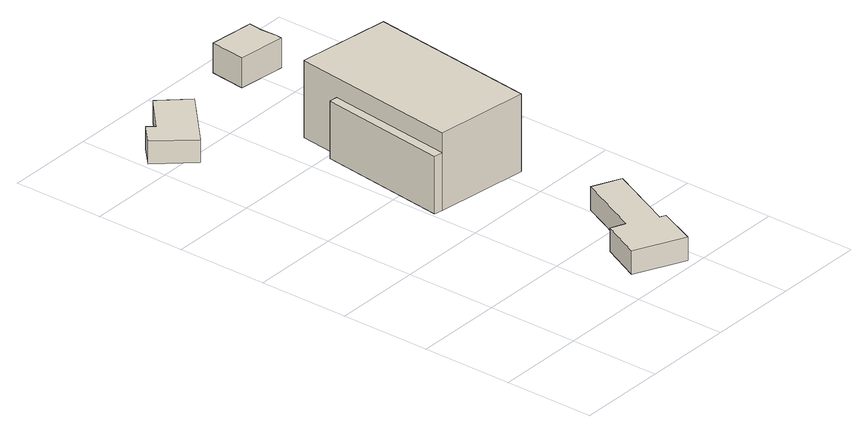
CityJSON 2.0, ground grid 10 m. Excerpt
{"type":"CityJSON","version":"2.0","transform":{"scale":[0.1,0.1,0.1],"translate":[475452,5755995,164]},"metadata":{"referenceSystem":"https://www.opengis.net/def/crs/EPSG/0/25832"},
"CityObjects":{
"building1":{"type":"Building","attributes":{"Gemeindeschluessel":"05766056","BezugspunktDach":"2000","function":"31001_2000","measuredHeight":2.58},"address":[{"country":"Germany","locality":"Oerlinghausen","thoroughfareNumber":"5","thoroughfareName":"Schopke"}],"geometry":[{"type":"Solid","lod":"1","boundaries":[[[[0,1,2,3,4,5,6,7]],[[8,9,10,11,12,13,14,15]],[[8,15,7,6]],[[9,8,6,5]],[[10,9,5,4]],[[11,10,4,3]],[[12,11,3,2]],[[13,12,2,1]],[[14,13,1,0]],[[15,14,0,7]]]]}]},
"building2":{"type":"Building","attributes":{"Gemeindeschluessel":"05766056","BezugspunktDach":"2000","function":"31001_2000","measuredHeight":2.5},"address":[{"country":"Germany","locality":"Oerlinghausen","thoroughfareNumber":"5","thoroughfareName":"Schopke"}],"geometry":[{"type":"Solid","lod":"1","boundaries":[[[[16,17,18,19,20,21]],[[22,23,24,25,26,27]],[[22,27,21,20]],[[23,22,20,19]],[[24,23,19,18]],[[25,24,18,17]],[[26,25,17,16]],[[27,26,16,21]]]]}]},
"building3":{"type":"Building","attributes":{"Gemeindeschluessel":"05766056","function":"31001_1010"},"address":[{"country":"Germany","locality":"Oerlinghausen","thoroughfareNumber":"5","thoroughfareName":"Schopke"}],"children":["building3-1","building3-2"]},
"building3-1":{"type":"BuildingPart","attributes":{"BezugspunktDach":"2000","measuredHeight":10.94},"parents":["building3"],"geometry":[{"type":"Solid","lod":"1","boundaries":[[[[28,29,30,31]],[[32,33,34,35]],[[32,35,31,30]],[[33,32,30,29]],[[34,33,29,28]],[[35,34,28,31]]]]}]},
"building3-2":{"type":"BuildingPart","attributes":{"BezugspunktDach":"2000","measuredHeight":6.4},"parents":["building3"],"geometry":[{"type":"Solid","lod":"1","boundaries":[[[[36,37,38,39]],[[33,40,41,42]],[[33,42,39,38]],[[40,33,38,37]],[[41,40,37,36]],[[42,41,36,39]]]]}]},
"building4":{"type":"Building","attributes":{"Gemeindeschluessel":"05766056","BezugspunktDach":"2000","function":"31001_2000","measuredHeight":3.29},"address":[{"country":"Germany","locality":"Oerlinghausen","thoroughfareNumber":"5","thoroughfareName":"Schopke"}],"geometry":[{"type":"Solid","lod":"1","boundaries":[[[[43,44,45,46,47,48]],[[49,50,51,52,53,54]],[[49,54,48,47]],[[50,49,47,46]],[[51,50,46,45]],[[52,51,45,44]],[[53,52,44,43]],[[54,53,43,48]]]]}]}
},
"vertices":[
[203,141,27],[170,71,27],[154,78,27],[133,35,27],[187,9,27],[206,51,27],[200,54,27],[234,127,27],[200,54,1],[206,51,1],[187,9,1],[133,35,1],[154,78,1],[170,71,1],[203,141,1],[234,127,1],
[70,570,26],[34,537,26],[27,545,26],[7,526,26],[40,488,26],[97,541,26],[40,488,1],[7,526,1],[27,545,1],[34,537,1],[70,570,1],[97,541,1],
[137,439,88],[113,250,88],[217,237,88],[241,425,88],[217,237,2],[113,250,2],[137,439,2],[241,425,2],
[122,395,66],[103,252,66],[113,250,66],[132,394,66],[103,252,2],[122,395,2],[132,394,2],
[225,562,36],[227,577,36],[177,582,36],[172,543,36],[225,537,36],[226,544,36],[225,537,3],[172,543,3],[177,582,3],[227,577,3],[225,562,3],[226,544,3]
]}
